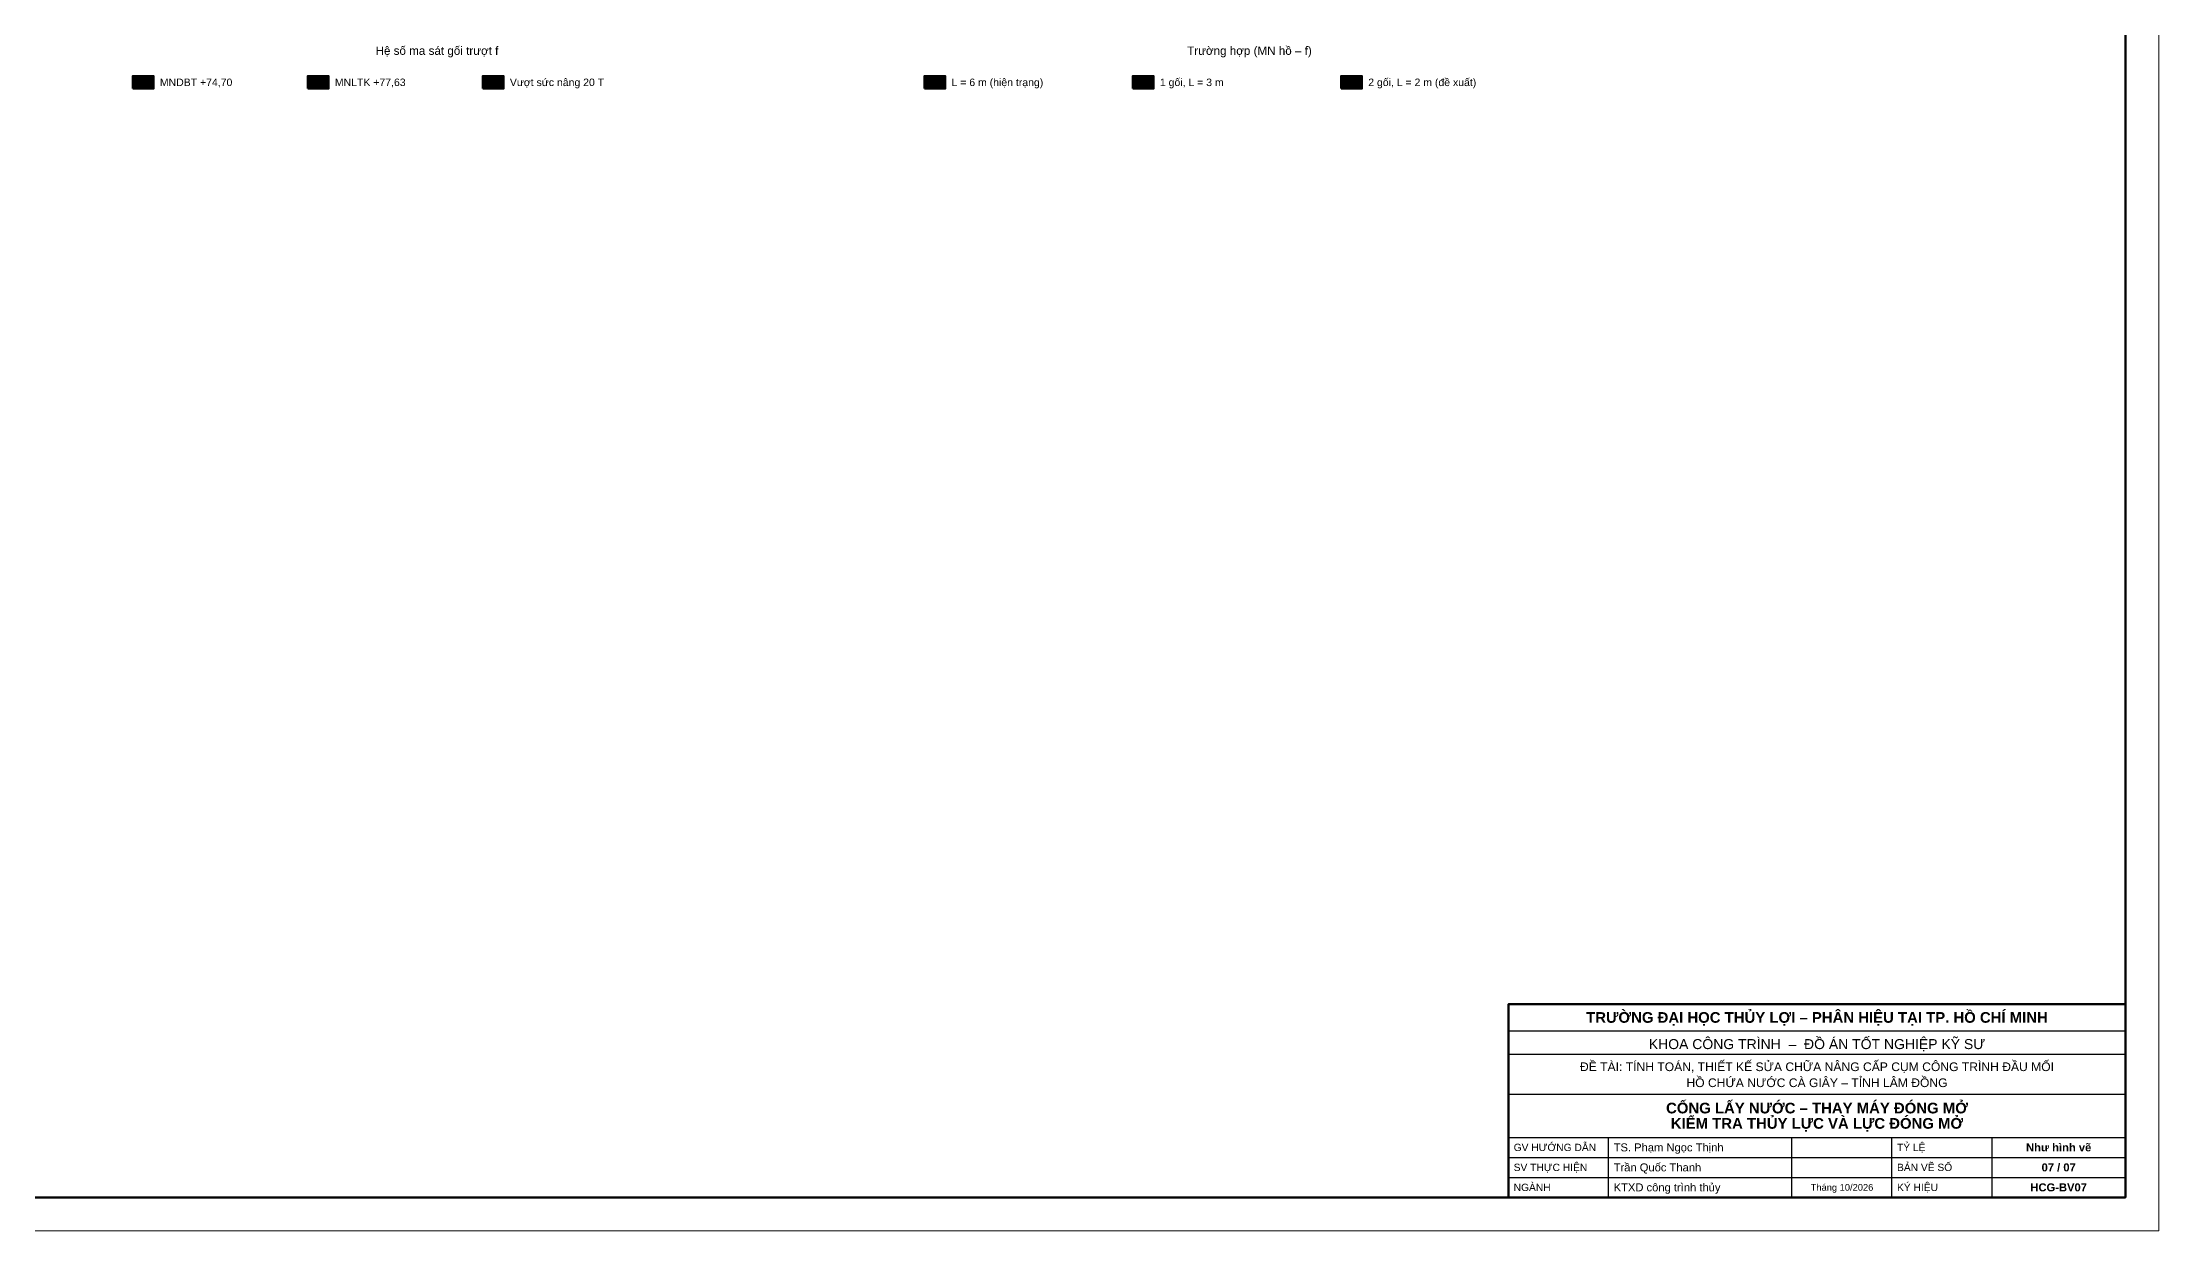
# Model space of a CAD drawing. Header units: millimetres. Extents: x 0 to 1189, y 0 to 841.
# Drawn here: x 554 to 1189, y 0 to 357 of the extents above; entities that cross this region are included whole.
import ezdxf
from ezdxf.enums import TextEntityAlignment as Align

# ---------------------------------------------------------------- set-up
doc = ezdxf.new("R2010")
doc.units = ezdxf.units.MM
for name, color, linetype, lineweight in [('BANG', 7, 'CONTINUOUS', 25), ('CHU', 7, 'CONTINUOUS', 25), ('CHU_DAM', 7, 'CONTINUOUS', 35), ('KHUNG', 7, 'CONTINUOUS', 50), ('NET_CHINH', 7, 'CONTINUOUS', 50), ('NET_MANH', 8, 'CONTINUOUS', 18)]:
    doc.layers.add(name, color=color, linetype=linetype, lineweight=lineweight)
doc.styles.add('VN', font='arial.ttf')
doc.styles.add('VN_DAM', font='arialbd.ttf')

msp = doc.modelspace()

# ---------------------------------------------------------------- hatches: boundary and pattern name
at = {"layer": 'NET_MANH'}
h = msp.add_hatch(color=151, dxfattribs=at)
h.dxf.hatch_style = 1
h.paths.add_polyline_path([(581.25, 342.776), (587.5, 342.776), (587.5, 346.526), (581.25, 346.526)])
h = msp.add_hatch(color=11, dxfattribs=at)
h.dxf.hatch_style = 1
h.paths.add_polyline_path([(633.75, 342.776), (640, 342.776), (640, 346.526), (633.75, 346.526)])
h = msp.add_hatch(color=211, dxfattribs=at)
h.dxf.hatch_style = 1
h.paths.add_polyline_path([(686.25, 342.776), (692.5, 342.776), (692.5, 346.526), (686.25, 346.526)])
h = msp.add_hatch(color=11, dxfattribs=at)
h.dxf.hatch_style = 1
h.paths.add_polyline_path([(818.75, 342.776), (825, 342.776), (825, 346.526), (818.75, 346.526)])
h = msp.add_hatch(color=211, dxfattribs=at)
h.dxf.hatch_style = 1
h.paths.add_polyline_path([(881.25, 342.776), (887.5, 342.776), (887.5, 346.526), (881.25, 346.526)])
h = msp.add_hatch(color=91, dxfattribs=at)
h.dxf.hatch_style = 1
h.paths.add_polyline_path([(943.75, 342.776), (950, 342.776), (950, 346.526), (943.75, 346.526)])

# ---------------------------------------------------------------- linework, layer by layer
at = {"layer": 'BANG'}
for p, q in [((994, 60), (1179, 60)), ((994, 53), (1179, 53)), ((994, 41), (1179, 41)), ((994, 28), (1179, 28)), ((1024, 10), (1024, 28)), ((1079, 10), (1079, 28)), ((1109, 10), (1109, 28)), ((1139, 10), (1139, 28)), ((994, 22), (1179, 22)), ((994, 16), (1179, 16))]:
    msp.add_line(p, q, dxfattribs=at)
at = {"layer": 'KHUNG'}
for points in [[(20, 10), (1179, 10), (1179, 831), (20, 831)], [(994, 10), (1179, 10), (1179, 68), (994, 68)]]:
    msp.add_lwpolyline(points, close=True, dxfattribs=at)
at = {"layer": 'NET_CHINH'}
for points in [[(581.25, 342.776), (587.5, 342.776), (587.5, 346.526), (581.25, 346.526)], [(633.75, 342.776), (640, 342.776), (640, 346.526), (633.75, 346.526)], [(686.25, 342.776), (692.5, 342.776), (692.5, 346.526), (686.25, 346.526)], [(818.75, 342.776), (825, 342.776), (825, 346.526), (818.75, 346.526)], [(881.25, 342.776), (887.5, 342.776), (887.5, 346.526), (881.25, 346.526)], [(943.75, 342.776), (950, 342.776), (950, 346.526), (943.75, 346.526)]]:
    msp.add_lwpolyline(points, close=True, dxfattribs=at)
at = {"layer": 'NET_MANH'}
msp.add_lwpolyline([(0, 0), (1189, 0), (1189, 841), (0, 841)], close=True, dxfattribs=at)

# ---------------------------------------------------------------- texts
at = {"layer": 'CHU', "style": 'VN'}
for s, p in [('Hệ số ma sát gối trượt f', (672.5, 352.151)), ('Trường hợp (MN hồ – f)', (916.25, 352.151))]:
    msp.add_text(s, height=2.5, dxfattribs=at).set_placement(p, align=Align.BOTTOM_CENTER)
for s, height, p in [('MNDBT +74,70', 2.25, (589.375, 344.651)), ('MNLTK +77,63', 2.25, (641.875, 344.651)), ('Vượt sức nâng 20 T', 2.25, (694.375, 344.651)), ('L = 6 m (hiện trạng)', 2.25, (826.875, 344.651)), ('1 gối, L = 3 m', 2.25, (889.375, 344.651)), ('2 gối, L = 2 m (đề xuất)', 2.25, (951.875, 344.651)), ('GV HƯỚNG DẪN', 2.2, (995.5, 25)), ('TS. Phạm Ngọc Thịnh', 2.4, (1025.5, 25)), ('TỶ LỆ', 2.2, (1110.5, 25)), ('SV THỰC HIỆN', 2.2, (995.5, 19)), ('Trần Quốc Thanh', 2.4, (1025.5, 19)), ('BẢN VẼ SỐ', 2.2, (1110.5, 19)), ('NGÀNH', 2.2, (995.5, 13)), ('KTXD công trình thủy', 2.4, (1025.5, 13)), ('KÝ HIỆU', 2.2, (1110.5, 13))]:
    msp.add_text(s, height=height, dxfattribs=at).set_placement(p, align=Align.MIDDLE_LEFT)
for s, height, p in [('KHOA CÔNG TRÌNH  –  ĐỒ ÁN TỐT NGHIỆP KỸ SƯ', 3, (1086.5, 56)), ('ĐỀ TÀI: TÍNH TOÁN, THIẾT KẾ SỬA CHỮA NÂNG CẤP CỤM CÔNG TRÌNH ĐẦU MỐI', 2.6, (1086.5, 49.2)), ('HỒ CHỨA NƯỚC CÀ GIÂY – TỈNH LÂM ĐỒNG', 2.6, (1086.5, 44.4)), ('Tháng 10/2026', 2, (1094, 13))]:
    msp.add_text(s, height=height, dxfattribs=at).set_placement(p, align=Align.MIDDLE_CENTER)
at = {"layer": 'CHU_DAM', "style": 'VN_DAM'}
for s, height, p in [('TRƯỜNG ĐẠI HỌC THỦY LỢI – PHÂN HIỆU TẠI TP. HỒ CHÍ MINH', 3.2, (1086.5, 64)), ('CỐNG LẤY NƯỚC – THAY MÁY ĐÓNG MỞ', 3.2, (1086.5, 36.8)), ('KIỂM TRA THỦY LỰC VÀ LỰC ĐÓNG MỞ', 3.2, (1086.5, 32.2)), ('Như hình vẽ', 2.4, (1159, 25)), ('07 / 07', 2.4, (1159, 19)), ('HCG-BV07', 2.4, (1159, 13))]:
    msp.add_text(s, height=height, dxfattribs=at).set_placement(p, align=Align.MIDDLE_CENTER)

doc.saveas('drawing.dxf')
